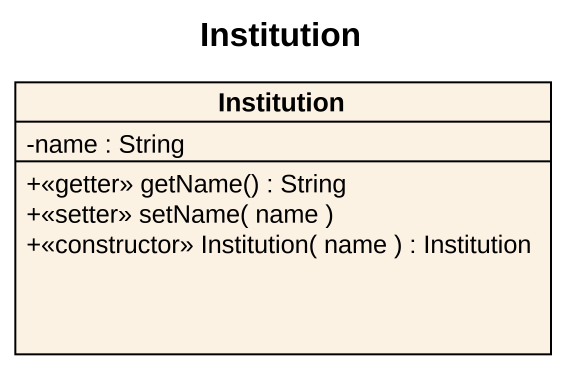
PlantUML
@startuml
title Institution
hide circle
hide empty members
skinparam classAttributeIconSize 0
class Institution {
  -name : String
  +<<getter>> getName() : String
  +<<setter>> setName( name )
  +<<constructor>> Institution( name ) : Institution
}
@enduml
